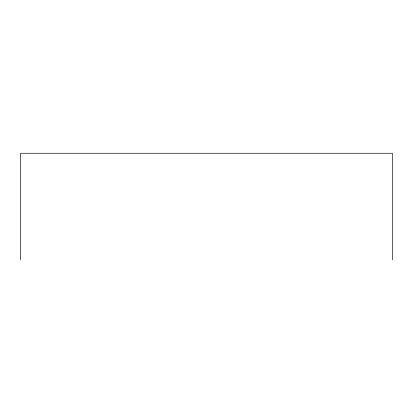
<?xml version="1.0" encoding="UTF-8"?>
<svg xmlns="http://www.w3.org/2000/svg" width="413" height="413" viewBox="0 0 413 413"><rect width="100%" height="100%" fill="white"/><g stroke="black" fill="none" stroke-linecap="round" stroke-linejoin="round"><path stroke-width="0.62" d="M392.35 259.731L392.35 153.269L20.65 153.269L20.65 259.731"/></g></svg>
